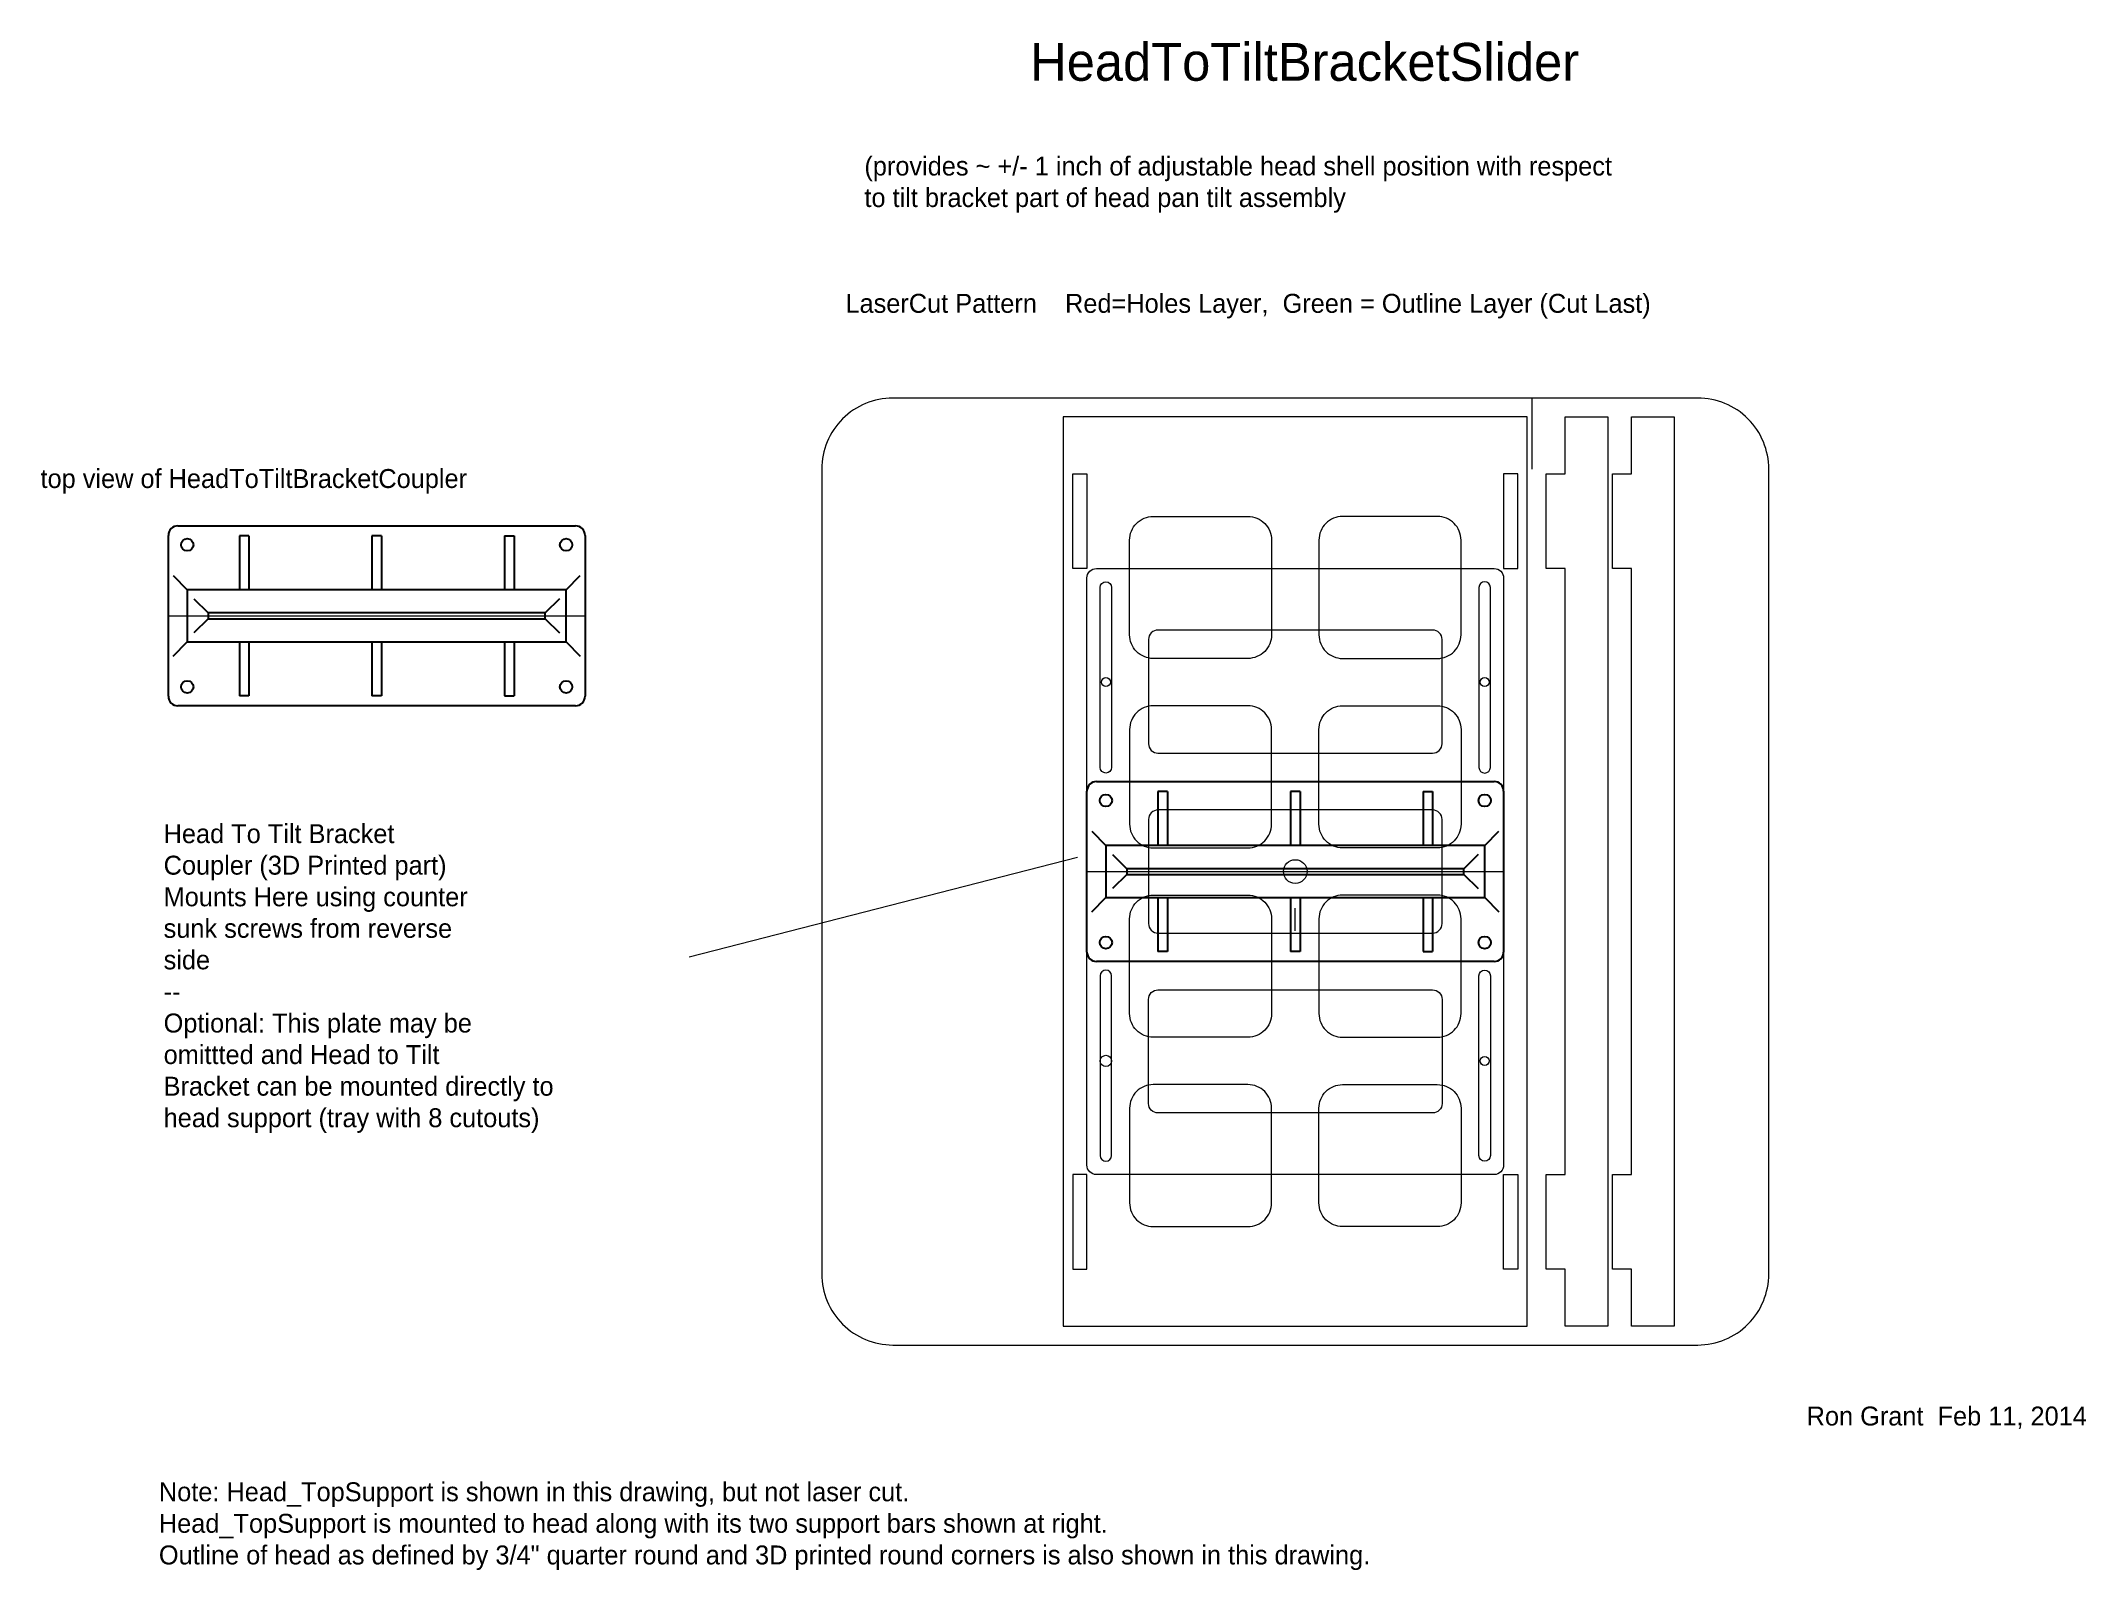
# Model space of a CAD drawing. Extents: x -11 to 10.6, y -4.2 to 12.
import ezdxf

# ---------------------------------------------------------------- set-up
doc = ezdxf.new("R2010")
doc.units = 0
doc.header["$MEASUREMENT"] = 0
doc.layers.add('holes', color=1, linetype='Continuous')
doc.layers.add('outline', color=3, linetype='Continuous')

msp = doc.modelspace()

# ---------------------------------------------------------------- linework, layer by layer
at = {"color": 7, "linetype": 'Continuous'}
for p, q in [((-9.7, 5.05), (-9.7, 6.75)), ((-9.6, 6.85), (-5.4, 6.85)), ((-8.85, 6.745), (-8.95, 6.745)), ((-8.95, 6.745), (-8.95, 6.175)), ((-8.85, 6.745), (-8.85, 6.175)), ((-7.45, 6.745), (-7.55, 6.745)), ((-7.55, 6.745), (-7.55, 6.175)), ((-7.45, 6.745), (-7.45, 6.175)), ((-6.15, 6.745), (-6.05, 6.745)), ((-6.15, 6.745), (-6.15, 6.175)), ((-6.05, 6.745), (-6.05, 6.175)), ((-5.3, 6.75), (-5.3, 5.05)), ((-9.65, 6.325), (-9.5, 6.175)), ((-5.5, 6.175), (-5.35, 6.325)), ((-9.5, 6.175), (-9.5, 5.625)), ((-5.5, 6.175), (-9.5, 6.175)), ((-9.43, 6.08), (-9.28, 5.93)), ((-5.57, 6.08), (-5.72, 5.93)), ((-5.5, 5.625), (-5.5, 6.175)), ((-9.28, 5.87), (-9.43, 5.72)), ((-9.28, 5.93), (-9.28, 5.87)), ((-5.72, 5.93), (-9.28, 5.93)), ((-9.28, 5.87), (-5.72, 5.87)), ((-5.72, 5.87), (-5.72, 5.93)), ((-5.72, 5.87), (-5.57, 5.72)), ((-9.65, 5.475), (-9.5, 5.625)), ((-9.5, 5.625), (-5.5, 5.625)), ((-8.95, 5.625), (-8.95, 5.055)), ((-8.85, 5.625), (-8.85, 5.055)), ((-7.55, 5.625), (-7.55, 5.055)), ((-7.45, 5.625), (-7.45, 5.055)), ((-6.15, 5.625), (-6.15, 5.055)), ((-6.05, 5.625), (-6.05, 5.055)), ((-5.5, 5.625), (-5.35, 5.475)), ((-8.85, 5.055), (-8.95, 5.055)), ((-7.45, 5.055), (-7.55, 5.055)), ((-6.15, 5.055), (-6.05, 5.055)), ((-5.4, 4.95), (-9.6, 4.95))]:
    msp.add_line(p, q, dxfattribs=at)
at = {"linetype": 'Continuous'}
for p, q in [((0.1, 4.15), (4.3, 4.15)), ((0, 2.35), (0, 4.05)), ((0.85, 4.045), (0.75, 4.045)), ((0.75, 4.045), (0.75, 3.475)), ((0.85, 4.045), (0.85, 3.475)), ((2.25, 4.045), (2.15, 4.045)), ((2.15, 4.045), (2.15, 3.475)), ((2.25, 4.045), (2.25, 3.475)), ((3.55, 4.045), (3.65, 4.045)), ((3.55, 4.045), (3.55, 3.475)), ((3.65, 4.045), (3.65, 3.475)), ((4.4, 4.05), (4.4, 2.35)), ((0.05, 3.625), (0.2, 3.475)), ((0.2, 3.475), (0.2, 2.925)), ((4.2, 3.475), (0.2, 3.475)), ((4.2, 3.475), (4.35, 3.625)), ((4.2, 2.925), (4.2, 3.475)), ((0.27, 3.38), (0.42, 3.23)), ((4.13, 3.38), (3.98, 3.23)), ((0.42, 3.17), (0.27, 3.02)), ((0.42, 3.23), (0.42, 3.17)), ((3.98, 3.23), (0.42, 3.23)), ((0.42, 3.17), (3.98, 3.17)), ((3.98, 3.17), (3.98, 3.23)), ((3.98, 3.17), (4.13, 3.02)), ((0.05, 2.775), (0.2, 2.925)), ((0.2, 2.925), (4.2, 2.925)), ((0.75, 2.925), (0.75, 2.355)), ((0.85, 2.925), (0.85, 2.355)), ((2.15, 2.925), (2.15, 2.355)), ((2.25, 2.925), (2.25, 2.355)), ((3.55, 2.925), (3.55, 2.355)), ((3.65, 2.925), (3.65, 2.355)), ((4.2, 2.925), (4.35, 2.775)), ((4.3, 2.25), (0.1, 2.25)), ((0.85, 2.355), (0.75, 2.355)), ((2.25, 2.355), (2.15, 2.355)), ((3.55, 2.355), (3.65, 2.355))]:
    msp.add_line(p, q, dxfattribs=at)
at = {"linetype": 'Continuous', "lineweight": 0, "flags": 128}
for points in [[(-2.05, -1.8), (6.45, -1.8, 0.414214), (7.2, -1.05), (7.2, 7.45, 0.414214), (6.45, 8.2), (-2.05, 8.2, 0.414214), (-2.8, 7.45), (-2.8, -1.05, 0.414214)], [(0.7, 6.95), (1.7, 6.95, -0.414214), (1.95, 6.7), (1.95, 5.7, -0.414214), (1.7, 5.45), (0.7, 5.45, -0.414214), (0.45, 5.7), (0.45, 6.7, -0.414214)], [(3.7, 6.95), (2.7, 6.95, 0.414214), (2.45, 6.7), (2.45, 5.7, 0.414214), (2.7, 5.45), (3.7, 5.45, 0.414214), (3.95, 5.7), (3.95, 6.7, 0.414214)], [(0.7, 3.45), (1.7, 3.45, 0.414214), (1.95, 3.7), (1.95, 4.7, 0.414214), (1.7, 4.95), (0.7, 4.95, 0.414214), (0.45, 4.7), (0.45, 3.7, 0.414214)], [(3.7, 3.45), (2.7, 3.45, -0.414214), (2.45, 3.7), (2.45, 4.7, -0.414214), (2.7, 4.95), (3.7, 4.95, -0.414214), (3.95, 4.7), (3.95, 3.7, -0.414214)], [(0.7, 2.95), (1.7, 2.95, -0.414214), (1.95, 2.7), (1.95, 1.7, -0.414214), (1.7, 1.45), (0.7, 1.45, -0.414214), (0.45, 1.7), (0.45, 2.7, -0.414214)], [(3.7, 2.95), (2.7, 2.95, 0.414214), (2.45, 2.7), (2.45, 1.7, 0.414214), (2.7, 1.45), (3.7, 1.45, 0.414214), (3.95, 1.7), (3.95, 2.7, 0.414214)], [(0.7, -0.55), (1.7, -0.55, 0.414214), (1.95, -0.3), (1.95, 0.7, 0.414214), (1.7, 0.95), (0.7, 0.95, 0.414214), (0.45, 0.7), (0.45, -0.3, 0.414214)], [(3.7, -0.55), (2.7, -0.55, -0.414214), (2.45, -0.3), (2.45, 0.7, -0.414214), (2.7, 0.95), (3.7, 0.95, -0.414214), (3.95, 0.7), (3.95, -0.3, -0.414214)]]:
    msp.add_lwpolyline(points, format="xyb", close=True, dxfattribs=at)
for points in [[(-0.25, 3.2), (-0.25, -1.6), (4.65, -1.6), (4.65, 3.2), (4.65, 8), (-0.25, 8)], [(5.35, -1.6), (5.05, -1.6), (5.05, -1), (4.85, -1), (4.85, 0), (5.05, 0), (5.05, 6.4), (4.85, 6.4), (4.85, 7.4), (5.05, 7.4), (5.05, 8), (5.35, 8), (5.5, 8), (5.5, -1.6)], [(6.05, -1.6), (5.75, -1.6), (5.75, -1), (5.55, -1), (5.55, 0), (5.75, 0), (5.75, 6.4), (5.55, 6.4), (5.55, 7.4), (5.75, 7.4), (5.75, 8), (6.05, 8), (6.2, 8), (6.2, -1.6)], [(-0.15, 7.4), (0, 7.4), (0, 6.4), (-0.15, 6.4)], [(4.55, 7.4), (4.4, 7.4), (4.4, 6.4), (4.55, 6.4)], [(-0.15, -1), (0, -1), (0, 0), (-0.15, 0)], [(4.55, -1), (4.4, -1), (4.4, 0), (4.55, 0)]]:
    msp.add_lwpolyline(points, close=True, dxfattribs=at)
for points in [[(4.7, 7.45), (4.7, 8.2)], [(-9.7, 5.9), (-5.3, 5.9)], [(-4.2, 2.3), (-0.1, 3.35)], [(0, 3.2), (4.4, 3.2)], [(2.2, 2.575), (2.2, 2.812)]]:
    msp.add_lwpolyline(points, dxfattribs=at)
at = {"color": 7, "linetype": 'Continuous'}
for centre in [(-9.5, 6.65), (-5.5, 6.65), (-9.5, 5.15), (-5.5, 5.15)]:
    msp.add_circle(centre, 0.065, dxfattribs=at)
at = {"linetype": 'Continuous', "lineweight": 0}
for centre, radius in [((0.2, 5.2), 0.0475), ((4.2, 5.2), 0.0475), ((2.2, 3.2), 0.125), ((0.2, 1.2), 0.06), ((4.2, 1.2), 0.0475)]:
    msp.add_circle(centre, radius, dxfattribs=at)
at = {"color": 7, "linetype": 'Continuous'}
for centre, start, end in [((-9.6, 6.75), 90, 180), ((-5.4, 6.75), 0, 90), ((-9.6, 5.05), 180, 270), ((-5.4, 5.05), 270, 0)]:
    msp.add_arc(centre, 0.1, start, end, dxfattribs=at)
at = {"linetype": 'Continuous'}
for centre, start, end in [((0.1, 4.05), 90, 180), ((4.3, 4.05), 0, 90), ((0.1, 2.35), 180, 270), ((4.3, 2.35), 270, 0)]:
    msp.add_arc(centre, 0.1, start, end, dxfattribs=at)
at = {"layer": 'holes', "linetype": 'Continuous', "lineweight": 0, "flags": 128}
for points in [[(0.26, 6.2), (0.26, 4.3, -1), (0.14, 4.3), (0.14, 6.2, -1)], [(4.14, 6.2), (4.14, 4.3, 1), (4.26, 4.3), (4.26, 6.2, 1)], [(0.75, 4.45), (3.65, 4.45, 0.414214), (3.75, 4.55), (3.75, 5.65, 0.414214), (3.65, 5.75), (0.75, 5.75, 0.414214), (0.65, 5.65), (0.65, 4.55, 0.414214)], [(0.75, 2.55), (3.65, 2.55, 0.414214), (3.75, 2.65), (3.75, 3.75, 0.414214), (3.65, 3.85), (0.75, 3.85, 0.414214), (0.65, 3.75), (0.65, 2.65, 0.414214)], [(0.26, 0.2), (0.26, 2.1, 1), (0.14, 2.1), (0.14, 0.2, 1)], [(4.14, 0.2), (4.14, 2.1, -1), (4.26, 2.1), (4.26, 0.2, -1)], [(0.75, 1.95), (3.65, 1.95, -0.414214), (3.75, 1.85), (3.75, 0.75, -0.414214), (3.65, 0.65), (0.75, 0.65, -0.414214), (0.65, 0.75), (0.65, 1.85, -0.414214)]]:
    msp.add_lwpolyline(points, format="xyb", close=True, dxfattribs=at)
at = {"layer": 'holes', "linetype": 'Continuous'}
for centre in [(0.2, 3.95), (4.2, 3.95), (0.2, 2.45), (4.2, 2.45)]:
    msp.add_circle(centre, 0.065, dxfattribs=at)
at = {"layer": 'outline', "linetype": 'Continuous', "lineweight": 0, "flags": 128}
msp.add_lwpolyline([(4.3, 0), (0.1, 0, -0.414214), (0, 0.1), (0, 6.3, -0.414214), (0.1, 6.4), (4.3, 6.4, -0.414214), (4.4, 6.3), (4.4, 0.1, -0.414214)], format="xyb", close=True, dxfattribs=at)

# ---------------------------------------------------------------- texts
at = {"linetype": 'Continuous', "lineweight": 0}
for s, height, p in [('HeadToTiltBracketSlider', 0.4, (-0.6, 11.55)), ('(provides ~ +/- 1 inch of adjustable head shell position with respect ', 0.2, (-2.35, 10.55)), ('to tilt bracket part of head pan tilt assembly', 0.2, (-2.35, 10.217)), ('LaserCut Pattern    Red=Holes Layer,  Green = Outline Layer (Cut Last)', 0.2, (-2.55, 9.1)), ('top view of HeadToTiltBracketCoupler', 0.2, (-11.05, 7.25)), ('Head To Tilt Bracket', 0.2, (-9.75, 3.5)), ('Coupler (3D Printed part)', 0.2, (-9.75, 3.167)), ('Mounts Here using counter', 0.2, (-9.75, 2.833)), ('sunk screws from reverse', 0.2, (-9.75, 2.5)), ('side ', 0.2, (-9.75, 2.167)), ('--', 0.2, (-9.75, 1.833)), ('Optional: This plate may be', 0.2, (-9.75, 1.5)), ('omittted and Head to Tilt', 0.2, (-9.75, 1.167)), ('Bracket can be mounted directly to', 0.2, (-9.75, 0.833)), ('head support (tray with 8 cutouts)', 0.2, (-9.75, 0.5)), ('Ron Grant  Feb 11, 2014', 0.2, (7.6, -2.65)), ('Note: Head_TopSupport is shown in this drawing, but not laser cut.', 0.2, (-9.8, -3.45)), ('Head_TopSupport is mounted to head along with its two support bars shown at right.', 0.2, (-9.8, -3.783)), ('Outline of head as defined by 3/4" quarter round and 3D printed round corners is also shown in this drawing.', 0.2, (-9.8, -4.117))]:
    msp.add_text(s, height=height, dxfattribs=at).set_placement(p)

doc.saveas('drawing.dxf')
